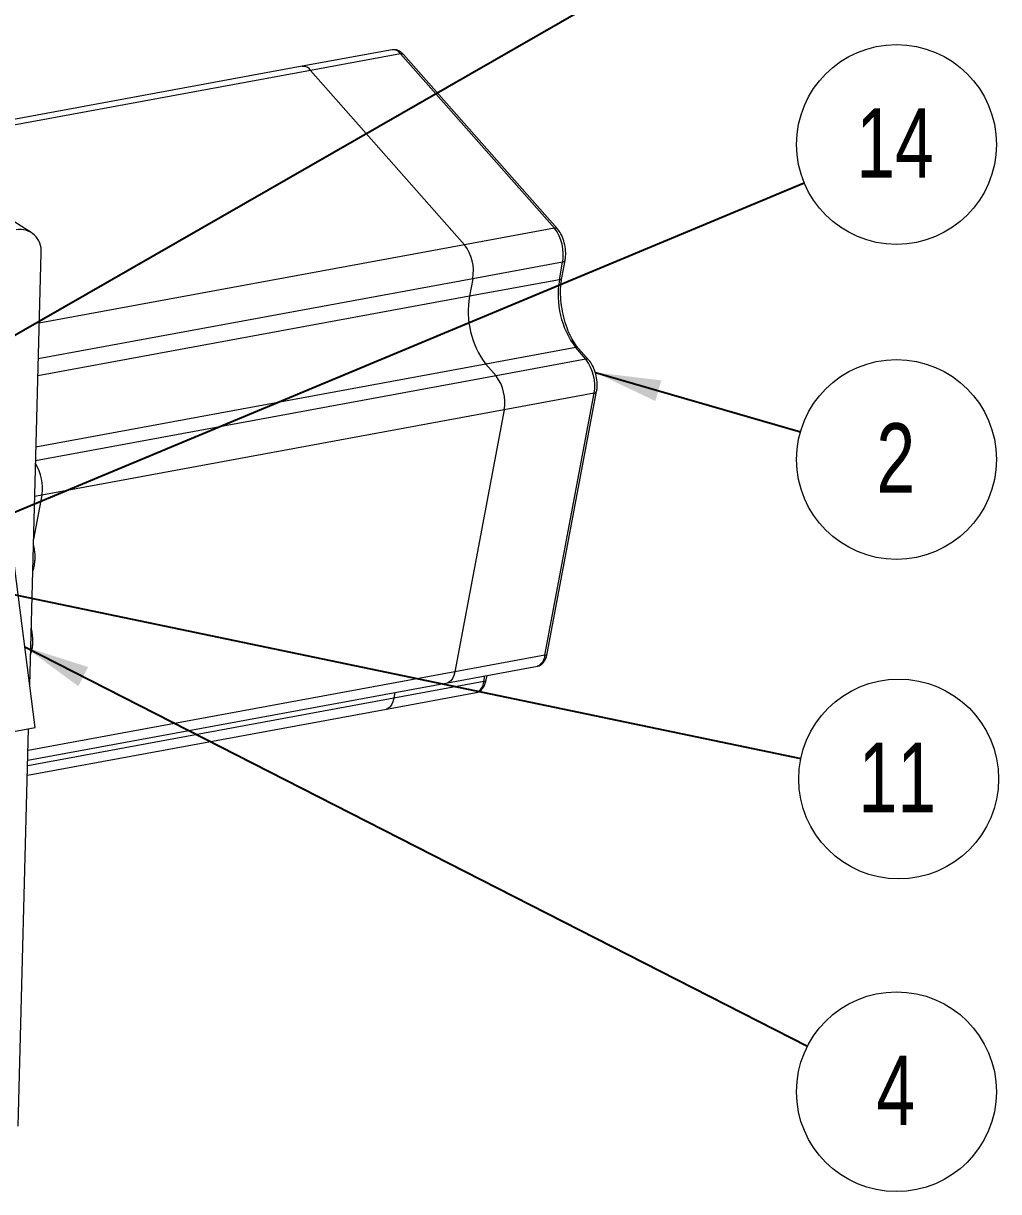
# Model space of a CAD drawing. Header units: millimetres. Extents: x 15 to 415, y 5 to 292.
# Drawn here: x 155.8 to 204.9, y 132.4 to 191.2 of the extents above; entities that cross this region are included whole.
import ezdxf

# ---------------------------------------------------------------- set-up
doc = ezdxf.new("R2010")
doc.units = ezdxf.units.MM
doc.styles.add('SLDTEXTSTYLE0', font='TXT', dxfattribs={"width": 0.75})
doc.dimstyles.new('SLDDIMSTYLE0', dxfattribs={"dimtxt": 0.18, "dimasz": 3.302, "dimexe": 0, "dimexo": 0.0625, "dimgap": 0, "dimtad": 0, "dimtih": 1, "dimtoh": 1, "dimdec": 0, "dimrnd": 1e-09, "dimzin": 0, "dimdsep": 46, "dimtxsty": 'Standard', "dimsah": 1, "dimcen": 0.09, "dimadec": 0, "dimazin": 0, "dimtfac": 3.302, "dimtdec": 0, "dimtofl": 0, "dimtmove": 0, "dimatfit": 3, "dimfxl": 1, "dimfrac": 2, "dimtolj": 1, "dimtzin": 0, "dimarcsym": 0})

# ---------------------------------------------------------------- blocks, each defined once
blk = doc.blocks.new('SW_NOTE_7')
at = {"color": 0, "linetype": 'Continuous', "lineweight": 0}
blk.add_circle((4.643, 1.936), 5.031, dxfattribs=at)
at = {"color": 0, "linetype": 'Continuous', "lineweight": 0, "insert": (4.573, 3.76), "char_height": 3.5, "attachment_point": 2, "style": 'SLDTEXTSTYLE0'}
blk.add_mtext('14', dxfattribs=at)
blk = doc.blocks.new('SW_NOTE_8')
at = {"color": 0, "linetype": 'Continuous', "lineweight": 0}
blk.add_circle((4.833, -1.396), 5.031, dxfattribs=at)
at = {"color": 0, "linetype": 'Continuous', "lineweight": 0, "insert": (4.798, 0.427), "char_height": 3.5, "attachment_point": 2, "style": 'SLDTEXTSTYLE0'}
blk.add_mtext('2', dxfattribs=at)
blk = doc.blocks.new('SW_NOTE_9')
at = {"color": 0, "linetype": 'Continuous', "lineweight": 0}
blk.add_circle((4.48, -2.288), 5.031, dxfattribs=at)
at = {"color": 0, "linetype": 'Continuous', "lineweight": 0, "insert": (4.445, -0.464), "char_height": 3.5, "attachment_point": 2, "style": 'SLDTEXTSTYLE0'}
blk.add_mtext('4', dxfattribs=at)
blk = doc.blocks.new('SW_NOTE_18')
at = {"color": 0, "linetype": 'Continuous', "lineweight": 0}
blk.add_circle((4.925, -1.026), 5.031, dxfattribs=at)
at = {"color": 0, "linetype": 'Continuous', "lineweight": 0, "insert": (4.854, 0.798), "char_height": 3.5, "attachment_point": 2, "style": 'SLDTEXTSTYLE0'}
blk.add_mtext('11', dxfattribs=at)

msp = doc.modelspace()

# ---------------------------------------------------------------- linework, layer by layer
at = {"color": 7, "linetype": 'Continuous', "lineweight": 15}
for p, q in [((156.161, 180.688), (123.246, 201.209)), ((174.337, 189.883), (169.812, 189.048)), ((174.758, 189.681), (170.232, 188.846)), ((182.507, 180.901), (174.758, 189.681)), ((182.656, 180.861), (174.906, 189.641)), ((169.812, 189.048), (148.932, 185.195)), ((170.232, 188.846), (177.982, 180.066)), ((182.507, 180.901), (177.982, 180.066)), ((156.093, 157.865), (156.661, 179.654)), ((182.917, 179.19), (178.392, 178.355)), ((182.751, 178.306), (182.917, 179.19)), ((182.876, 178.397), (183.042, 179.28)), ((178.392, 178.355), (178.226, 177.471)), ((182.751, 178.306), (178.226, 177.471)), ((183.572, 174.884), (179.046, 174.049)), ((184.091, 174.296), (183.572, 174.884)), ((184.24, 174.256), (183.721, 174.844)), ((184.091, 174.296), (179.565, 173.461)), ((179.046, 174.049), (179.565, 173.461)), ((184.501, 172.585), (179.976, 171.75)), ((182.02, 159.394), (184.501, 172.585)), ((182.145, 159.485), (184.626, 172.675)), ((179.976, 171.75), (156.703, 167.456)), ((179.976, 171.75), (177.495, 158.559)), ((156.703, 167.456), (156.285, 165.236)), ((156.364, 155.754), (155.321, 163.89)), ((177.118, 158.014), (181.643, 158.849)), ((182.02, 159.394), (177.495, 158.559)), ((179.069, 158.159), (179.111, 158.382)), ((155.996, 154.116), (177.118, 158.014)), ((178.944, 158.068), (174.419, 157.233)), ((174.042, 156.688), (178.568, 157.523)), ((174.474, 157.526), (174.419, 157.233)), ((155.976, 153.354), (174.042, 156.688)), ((154.813, 155.468), (156.364, 155.754)), ((155.516, 135.689), (156.037, 155.694))]:
    msp.add_line(p, q, dxfattribs=at)
at = {"color": 8, "linetype": 'Continuous', "lineweight": 15}
for p, q in [((170.232, 188.846), (149.278, 184.98)), ((177.982, 180.066), (156.569, 176.115)), ((178.392, 178.355), (156.522, 174.32)), ((178.226, 177.471), (156.5, 173.463)), ((179.046, 174.049), (156.406, 169.872)), ((179.565, 173.461), (156.388, 169.184)), ((156.703, 167.456), (156.341, 167.389)), ((177.495, 158.559), (156.008, 154.595)), ((178.944, 158.068), (178.999, 158.361)), ((174.419, 157.233), (155.988, 153.833))]:
    msp.add_line(p, q, dxfattribs=at)
at = {"color": 7, "linetype": 'Continuous', "lineweight": 15, "flags": 128}
for points in [[(177.495, 158.559), (177.445, 158.372), (177.375, 158.218), (177.286, 158.104), (177.181, 158.033), (177.118, 158.014)], [(177.495, 158.559), (177.445, 158.372), (177.375, 158.218), (177.286, 158.104), (177.181, 158.033), (177.118, 158.014)], [(174.419, 157.233), (174.37, 157.046), (174.299, 156.892), (174.21, 156.778), (174.106, 156.707), (174.042, 156.688)], [(174.419, 157.233), (174.37, 157.046), (174.299, 156.892), (174.21, 156.778), (174.106, 156.707), (174.042, 156.688)]]:
    msp.add_lwpolyline(points, dxfattribs=at)
at = {"color": 8, "linetype": 'Continuous', "lineweight": 15}
for centre, radius, start, end in [((174.375, 189.423), 0.461, 33.97991, 94.66837), ((174.798, 189.535), 0.152, 44.47996, 105.40326), ((182.547, 180.754), 0.152, 44.5081, 105.39704), ((182.914, 179.327), 0.137, 271.56206, 340.27335), ((182.747, 178.443), 0.137, 271.61555, 339.90331), ((183.612, 174.738), 0.152, 44.47709, 105.39535), ((184.131, 174.149), 0.152, 44.50822, 105.39675), ((184.494, 172.726), 0.141, 272.85861, 338.99115), ((182.013, 159.535), 0.141, 272.85592, 338.99111), ((181.414, 159.41), 0.607, 292.24692, 358.48755), ((178.338, 158.084), 0.607, 292.24665, 358.48774), ((178.937, 158.21), 0.141, 272.85747, 338.98855)]:
    msp.add_arc(centre, radius, start, end, dxfattribs=at)
at = {"color": 7, "linetype": 'Continuous', "lineweight": 15}
for centre, radius, start, end in [((169.85, 188.588), 0.461, 33.97991, 94.66837), ((155.601, 179.771), 1.066, 353.685, 100.6594), ((180.723, 179.568), 2.227, 350.21153, 36.75693), ((176.198, 178.733), 2.227, 350.21153, 36.75693), ((187.14, 177.549), 4.454, 170.21158, 216.75699), ((182.615, 176.714), 4.454, 170.21158, 216.75699), ((182.307, 172.963), 2.227, 350.21155, 36.75702), ((177.781, 172.128), 2.227, 350.21155, 36.75702), ((154.433, 167.829), 2.301, 350.65455, 31.96383), ((154.202, 164.334), 2.16, 340.94127, 16.07629), ((153.86, 164.334), 2.5, 351.40127, 14.69722), ((154.093, 160.124), 2.16, 340.94126, 16.07629), ((153.751, 160.125), 2.5, 351.40127, 14.69722)]:
    msp.add_arc(centre, radius, start, end, dxfattribs=at)
for points, knots in [([(174.906, 189.641), (174.865, 189.683), (174.76, 189.79), (174.568, 189.895), (174.414, 189.883), (174.347, 189.877)], [0, 0, 0, 0, 0.2682941, 0.6784327, 1, 1, 1, 1]), ([(183.042, 179.28), (183.052, 179.344), (183.079, 179.527), (183.066, 179.866), (182.981, 180.266), (182.842, 180.615), (182.715, 180.783), (182.656, 180.861)], [0, 0, 0, 0, 0.120583, 0.348997, 0.5756, 0.804017, 1, 1, 1, 1]), ([(183.565, 175.048), (183.49, 175.162), (183.332, 175.404), (183.128, 175.879), (182.962, 176.419), (182.852, 176.992), (182.805, 177.562), (182.819, 178.037), (182.86, 178.297), (182.876, 178.397)], [0, 0, 0, 0, 0.136922, 0.2888423, 0.442024, 0.5958956, 0.7498965, 0.9033242, 1, 1, 1, 1]), ([(183.721, 174.844), (183.675, 174.895), (183.621, 174.954), (183.572, 175.036), (183.565, 175.048)], [0, 0, 0, 0, 0.854011, 1, 1, 1, 1]), ([(184.626, 172.675), (184.635, 172.739), (184.663, 172.922), (184.65, 173.261), (184.565, 173.661), (184.426, 174.01), (184.298, 174.178), (184.24, 174.256)], [0, 0, 0, 0, 0.120583, 0.348996, 0.575598, 0.804016, 1, 1, 1, 1]), ([(181.634, 158.855), (181.646, 158.854), (181.741, 158.851), (181.898, 158.964), (182.063, 159.17), (182.116, 159.372), (182.145, 159.485)], [0, 0, 0, 0, 0.044345, 0.340956, 0.63326, 1, 1, 1, 1]), ([(178.559, 157.529), (178.571, 157.529), (178.666, 157.525), (178.823, 157.638), (178.987, 157.844), (179.04, 158.046), (179.069, 158.159)], [0, 0, 0, 0, 0.0443448, 0.3409551, 0.6332592, 1, 1, 1, 1])]:
    msp.add_open_spline(points, degree=3, knots=knots, dxfattribs=at)

# ---------------------------------------------------------------- block references
at = {"color": 7, "linetype": 'Continuous', "lineweight": 0}
for name, p in [('SW_NOTE_7', (195.076, 183.178)), ('SW_NOTE_8', (194.886, 170.65)), ('SW_NOTE_18', (194.906, 154.194)), ('SW_NOTE_9', (195.238, 139.707))]:
    msp.add_blockref(name, p, dxfattribs=at)

# ---------------------------------------------------------------- leaders
for points in [[(143.767, 169.851), (161.566, 223.088)], [(144.291, 169.185), (195.355, 198.472)], [(149.951, 164.36), (195.076, 183.178)], [(184.562, 173.633), (194.886, 170.65)], [(149.808, 163.589), (194.906, 154.194)], [(155.842, 159.822), (195.238, 139.707)]]:
    msp.add_leader(points, dimstyle='SLDDIMSTYLE0', dxfattribs=at)

doc.saveas('drawing.dxf')
